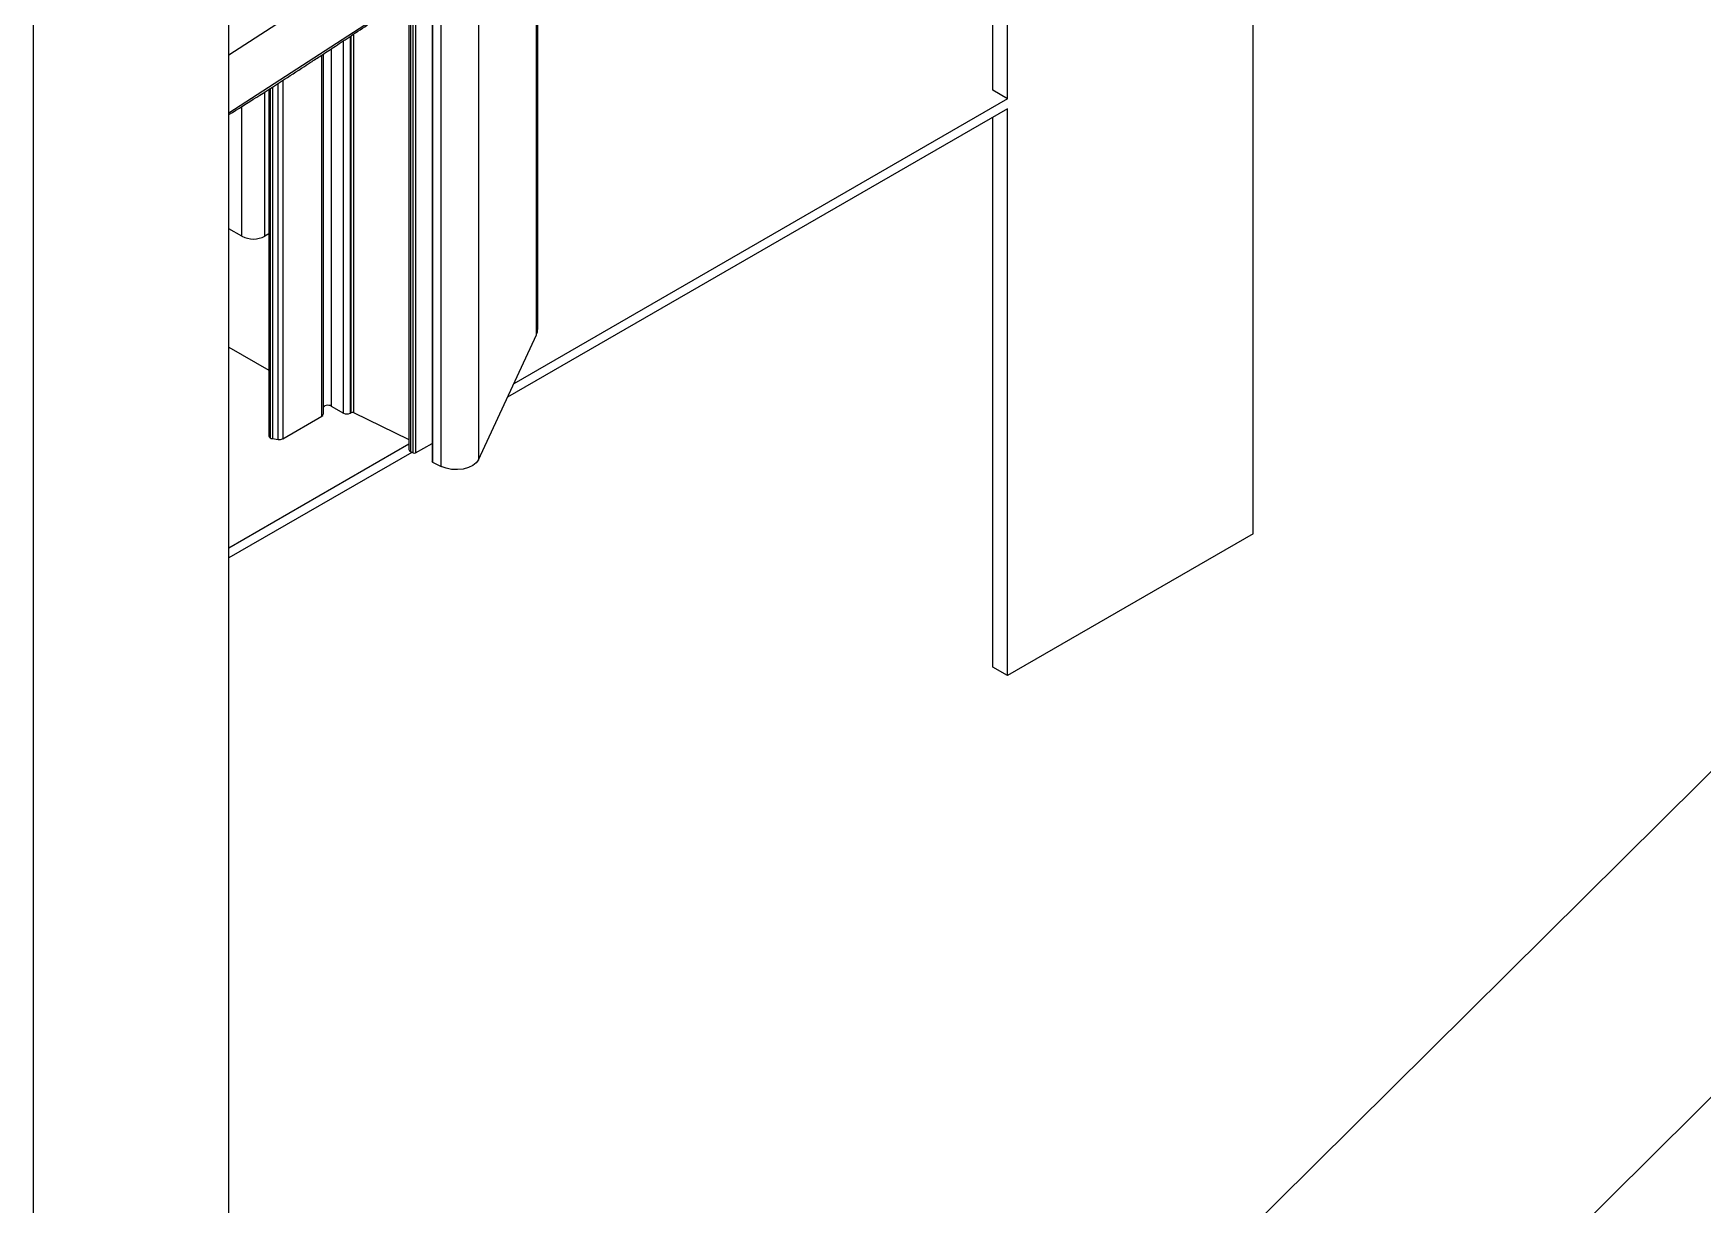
# Model space of a CAD drawing. Header units: millimetres. Extents: x -356 to 237, y 0 to 365.
# Drawn here: x -172.38 to -157.96, y 219.67 to 229.79 of the extents above; entities that cross this region are included whole.
import ezdxf

# ---------------------------------------------------------------- set-up
doc = ezdxf.new("R2010")
doc.units = ezdxf.units.MM

msp = doc.modelspace()

# ---------------------------------------------------------------- linework, layer by layer
at = {"color": 7, "linetype": 'Continuous', "lineweight": 25}
for p, q in [((-170.687, 209.916), (-170.687, 265.492)), ((-172.377, 208.903), (-172.377, 264.479)), ((-161.84, 225.464), (-161.84, 248.531)), ((-163.961, 229.224), (-163.961, 247.307)), ((-164.088, 229.297), (-164.088, 247.234)), ((-168.031, 227.183), (-168.031, 238.447)), ((-168.02, 227.233), (-168.02, 238.464)), ((-169.132, 237.939), (-169.132, 226.192)), ((-169.118, 237.919), (-169.118, 226.174)), ((-169.095, 226.163), (-169.095, 237.904)), ((-169.075, 237.894), (-169.075, 226.163)), ((-168.933, 237.826), (-168.933, 226.088)), ((-168.929, 237.824), (-168.929, 226.082)), ((-168.928, 237.823), (-168.928, 226.082)), ((-168.853, 226.046), (-168.853, 237.796)), ((-168.532, 237.81), (-168.532, 226.104)), ((-169.465, 230.393), (-170.687, 229.601)), ((-170.687, 229.103), (-169.465, 229.895)), ((-169.697, 226.506), (-169.697, 229.726)), ((-169.64, 229.763), (-169.64, 226.506)), ((-169.632, 226.511), (-169.632, 229.769)), ((-169.611, 229.782), (-169.611, 226.511)), ((-169.884, 226.481), (-169.884, 229.603)), ((-169.872, 229.61), (-169.872, 226.497)), ((-169.804, 229.655), (-169.804, 226.568)), ((-170.377, 228.036), (-170.377, 229.284)), ((-170.342, 229.306), (-170.342, 226.309)), ((-170.33, 229.314), (-170.33, 226.293)), ((-170.312, 229.325), (-170.312, 226.287)), ((-170.262, 226.279), (-170.262, 229.357)), ((-170.223, 229.382), (-170.223, 226.285)), ((-163.961, 229.224), (-164.088, 229.297)), ((-170.575, 228.036), (-170.575, 229.158)), ((-163.961, 229.138), (-168.281, 226.645)), ((-163.961, 229.224), (-168.227, 226.761)), ((-163.961, 224.239), (-163.961, 229.138)), ((-164.088, 224.312), (-164.088, 229.065)), ((-170.575, 228.036), (-170.687, 228.101)), ((-170.342, 228.056), (-170.377, 228.036)), ((-168.532, 226.104), (-168.031, 227.183)), ((-170.687, 227.077), (-170.342, 226.878)), ((-154.285, 226.981), (-170.687, 210.709)), ((-169.804, 226.568), (-169.697, 226.506)), ((-170.223, 226.285), (-169.884, 226.481)), ((-169.64, 226.506), (-169.632, 226.511)), ((-169.611, 226.511), (-169.132, 226.279)), ((-170.312, 226.287), (-170.262, 226.279)), ((-169.132, 226.238), (-170.687, 225.341)), ((-169.106, 226.168), (-170.687, 225.256)), ((-169.118, 226.174), (-169.095, 226.163)), ((-169.075, 226.163), (-168.933, 226.245)), ((-168.928, 226.082), (-168.853, 226.046)), ((-167.567, 210.987), (-152.877, 225.561)), ((-161.84, 225.464), (-163.961, 224.239)), ((-163.961, 224.239), (-164.088, 224.312))]:
    msp.add_line(p, q, dxfattribs=at)
at = {"color": 7, "linetype": 'Continuous', "lineweight": 25, "flags": 128}
for points in [[(-169.804, 226.568), (-169.814, 226.572), (-169.825, 226.574), (-169.836, 226.575), (-169.848, 226.573), (-169.858, 226.57), (-169.866, 226.565), (-169.871, 226.558), (-169.872, 226.552)], [(-168.532, 226.104), (-168.551, 226.077), (-168.58, 226.054), (-168.619, 226.036), (-168.665, 226.024), (-168.714, 226.019), (-168.764, 226.021), (-168.811, 226.03), (-168.853, 226.046)]]:
    msp.add_lwpolyline(points, dxfattribs=at)
at = {"color": 7, "linetype": 'Continuous', "lineweight": 25}
for centre, radius, start, end in [((-170.476, 228.227), 0.215, 242.6093, 297.3907), ((-168.139, 227.234), 0.119, 334.5042, 359.8017), ((-169.892, 226.499), 0.0201, 294.3743, 354.2999), ((-169.668, 226.561), 0.0615, 242.6092, 297.3908), ((-169.621, 226.49), 0.0233, 65.6898, 117.198), ((-170.322, 226.311), 0.0201, 185.6827, 245.6283), ((-170.305, 226.338), 0.0521, 241.1151, 262.0262), ((-170.252, 226.339), 0.0614, 260.2281, 297.3554), ((-169.111, 226.194), 0.0213, 186.5991, 251.2617), ((-169.086, 226.184), 0.0233, 245.6904, 297.1973), ((-168.926, 226.089), 0.00754, 185.701, 245.6191), ((-168.922, 226.095), 0.0143, 239.9845, 244.3553)]:
    msp.add_arc(centre, radius, start, end, dxfattribs=at)
msp.add_open_spline([(-170.687, 229.088), (-170.607, 229.138), (-170.454, 229.233), (-170.238, 229.373), (-170.079, 229.476), (-169.962, 229.552), (-169.872, 229.61), (-169.76, 229.684), (-169.625, 229.773), (-169.528, 229.838), (-169.475, 229.873)], degree=3, knots=[0, 0, 0, 0, 0.196065, 0.373263, 0.535547, 0.590121, 0.663841, 0.756771, 0.86885, 1, 1, 1, 1], dxfattribs=at)

doc.saveas('drawing.dxf')
